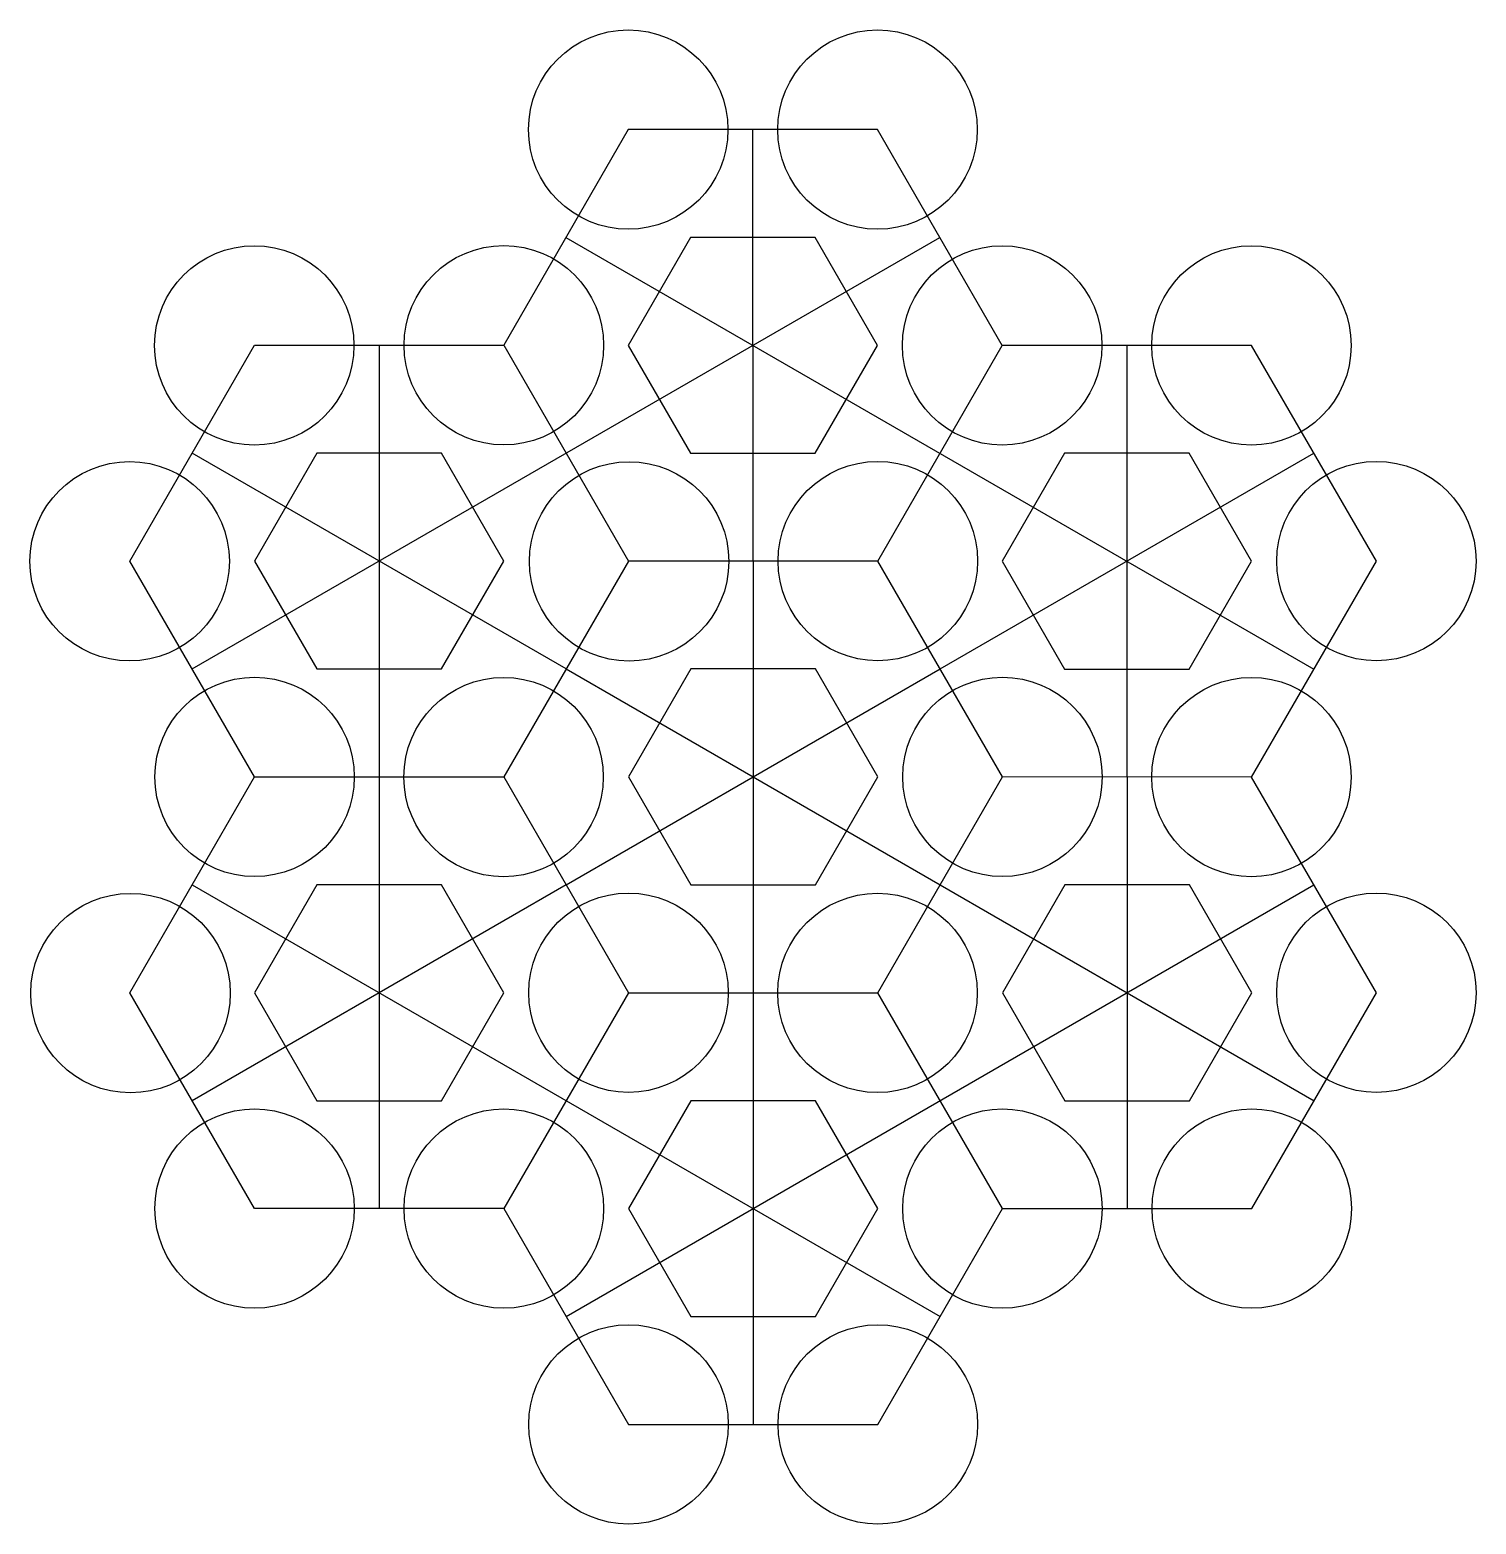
# Model space of a CAD drawing. Header units: millimetres. Extents: x -350 to 1100, y -533 to 966.
import ezdxf

# ---------------------------------------------------------------- set-up
doc = ezdxf.new("R2010")
doc.units = ezdxf.units.MM

msp = doc.modelspace()

# ---------------------------------------------------------------- linework, layer by layer
for points in [[(874.7, 216.3), (1000, 433), (874.7, 649.3), (624.7, 649.3), (499.7, 865.8), (249.7, 865.8), (125, 649.5)], [(-187.5, 324.8), (562.2, 757.6)], [(187.3, 757.7), (937.3, 324.7)], [(-125, 216.5), (-250, 433), (-125, 649.5), (125, 649.5), (250, 433)], [(500, 433), (624.7, 649.3)], [(187.5, 324.8), (-187.5, 541.3)], [(562.5, 324.8), (937.3, 541.2)], [(250, 0), (500, 0), (625, 216.5), (500, 433), (250, 433), (125, 216.5)], [(187.5, 324.8), (562.5, 108.3)], [(187.5, 108.3), (562.5, 324.8)], [(-125, 216.5), (125, 216.5), (250, 0), (125, -216.5), (-125, -216.5), (-250, 0), (-125, 216.5)], [(625, -216.5), (875, -216.5), (1000, 0), (874.7, 216.3), (625, 216.5)], [(187.5, 108.3), (-187.5, -108.3)], [(-187.5, 108.3), (562.5, -324.8)], [(187.5, -324.8), (937.3, 108.2)], [(562.5, 108.3), (937.5, -108.3)], [(125, -216.5), (250, -433), (500, -433), (625, -216.5), (500, 0)]]:
    msp.add_lwpolyline(points)
at = {"elevation": 25}
for points in [[(375, 433), (374.7, 865.8)], [(0, 649.5), (0, -216.5)], [(749.7, 649.3), (750, -216.5)], [(375, 433), (375, 0)], [(375, 0), (375, -433)]]:
    msp.add_lwpolyline(points, dxfattribs=at)
for points in [[(312.3, 757.7), (249.8, 649.4), (312.3, 541.2), (437.3, 541.2), (499.8, 649.4), (437.3, 757.7)], [(-62.5, 541.3), (-125, 433), (-62.5, 324.8), (62.5, 324.8), (125, 433), (62.5, 541.3)], [(687.3, 541.2), (624.8, 432.9), (687.3, 324.7), (812.3, 324.7), (874.8, 432.9), (812.3, 541.2)], [(312.5, 324.8), (250, 216.5), (312.5, 108.3), (437.5, 108.3), (500, 216.5), (437.5, 324.8)], [(-62.5, 108.3), (-125, 0), (-62.5, -108.3), (62.5, -108.3), (125, 0), (62.5, 108.3)], [(687.5, 108.3), (625, 0), (687.5, -108.3), (812.5, -108.3), (875, 0), (812.5, 108.3)], [(312.5, -108.3), (250, -216.5), (312.5, -324.8), (437.5, -324.8), (500, -216.5), (437.5, -108.3)]]:
    msp.add_lwpolyline(points, close=True)
for centre in [(249.7, 865.8), (499.7, 865.8), (125, 649.5), (-125.3, 649.3), (624.7, 649.3), (874.7, 649.3), (-250.3, 432.8), (250.6, 432.7), (500, 433), (1000, 433), (-125, 216.5), (124.7, 216.3), (625, 216.5), (874.7, 216.3), (-249.4, -0.4), (250, 0), (499.7, -0.2), (1000, 0), (-125, -216.5), (125, -216.5), (625, -216.5), (875, -216.5), (250, -433), (500, -433)]:
    msp.add_circle(centre, 100)

doc.saveas('drawing.dxf')
